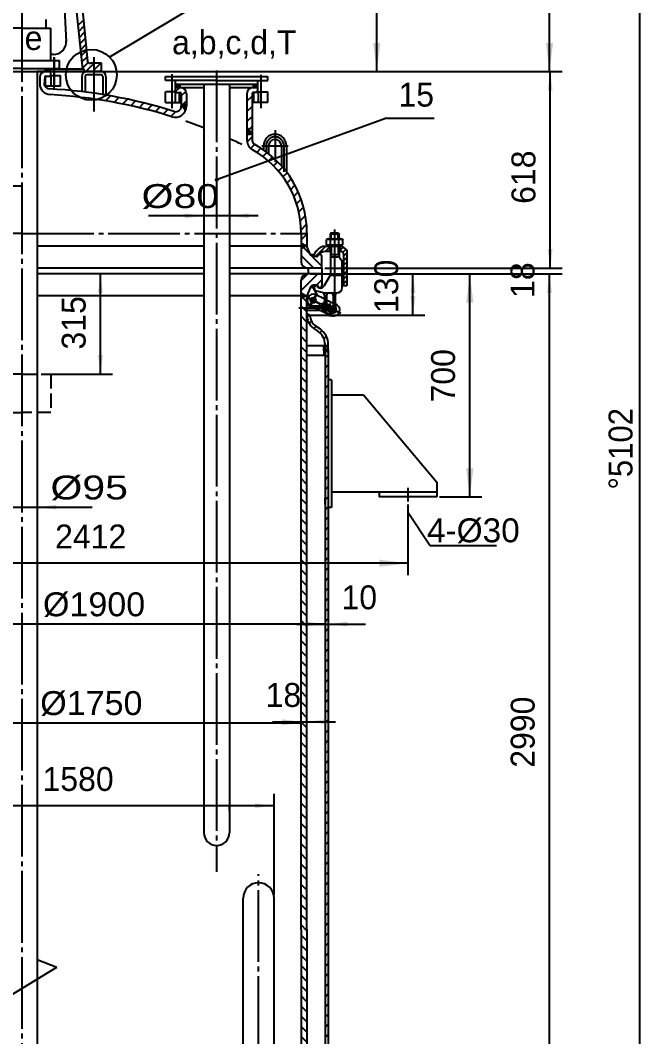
# Model space of a CAD drawing. Extents: x 281 to 6962, y -744 to 547.
# Drawn here: x 444.6 to 574.1, y 160.6 to 373.2 of the extents above; entities that cross this region are included whole.
import ezdxf

# ---------------------------------------------------------------- set-up
doc = ezdxf.new("R2010")
doc.units = 0
doc.linetypes.add('DASHDOT', pattern=[18, 15, -1, 1, -1])
doc.linetypes.add('DASHED', pattern=[4, 3, -1])
doc.layers.get('0').update_dxf_attribs({"linetype": 'CONTINUOUS'})
for name, color, linetype in [('1', 7, 'CONTINUOUS'), ('2', 94, 'DASHDOT'), ('3', 2, 'DASHED'), ('70', 8, 'CONTINUOUS'), ('85', 7, 'CONTINUOUS')]:
    doc.layers.add(name, color=color, linetype=linetype)
doc.styles.add('STYLE1', font='cadt_en.shx', dxfattribs={"width": 0.799282, "bigfont": 'cadt_hz.shx'})
doc.styles.add('STYLE13', font='cadt_en.shx', dxfattribs={"width": 1.065085, "bigfont": 'cadt_hz.shx'})
doc.styles.add('STYLE14', font='cadt_en.shx', dxfattribs={"width": 1.063919, "bigfont": 'cadt_hz.shx'})
doc.styles.add('STYLE15', font='cadt_en.shx', dxfattribs={"width": 1.281942, "bigfont": 'cadt_hz.shx'})
doc.styles.add('STYLE2', font='cadt_en.shx', dxfattribs={"width": 1.283849, "bigfont": 'cadt_hz.shx'})
doc.styles.add('STYLE3', font='cadt_en.shx', dxfattribs={"width": 0.9717, "bigfont": 'cadt_hz.shx'})
doc.styles.add('STYLE34', font='cadt_en.shx', dxfattribs={"width": 1.044319, "bigfont": 'cadt_hz.shx'})
doc.styles.add('STYLE35', font='cadt_en.shx', dxfattribs={"width": 0.971372, "bigfont": 'cadt_hz.shx'})

# ---------------------------------------------------------------- blocks, each defined once
blk = doc.blocks.new('*U1')
at = {"layer": '2'}
for p, q in [((449.86, 362.48), (450.5, 363.11)), ((449.86, 362.69), (450.28, 363.11)), ((449.86, 362.9), (450.07, 363.11)), ((449.86, 363.11), (449.86, 363.11)), ((449.86, 363.01), (450.43, 362.45)), ((449.86, 362.8), (450.21, 362.45)), ((449.86, 362.59), (450, 362.45, 1)), ((449.97, 363.11), (450.64, 362.45)), ((450.04, 362.45), (450.71, 363.11)), ((450.18, 363.11), (450.85, 362.45)), ((450.25, 362.45), (450.92, 363.11)), ((450.4, 363.11), (450.93, 362.58)), ((450.47, 362.45), (450.93, 362.91)), ((450.61, 363.11), (450.93, 362.8)), ((450.68, 362.45), (450.93, 362.69)), ((450.82, 363.11), (450.93, 363.01)), ((450.89, 362.45), (450.93, 362.48))]:
    blk.add_line(p, q, dxfattribs=at)
blk = doc.blocks.new('*U4')
blk.add_line((436.99, 165.84), (452.27, 175.17))
blk.add_solid([(436.99, 165.84), (440.14, 168.36), (440.66, 167.5)])
blk = doc.blocks.new('*D5')
for p, q in [((507.72, 320.15), (529.2, 320.15)), ((526.7, 311.48), (526.7, 320.15)), ((505.25, 311.48), (529.2, 311.48))]:
    blk.add_line(p, q)
for points in [[(526.7, 320.15), (527.2, 316.15), (526.2, 316.15)], [(526.7, 311.48), (526.2, 315.48), (527.2, 315.48)]]:
    blk.add_solid(points)
at = {"style": 'STYLE1'}
blk.add_text('130', height=5, rotation=90, dxfattribs=at).set_placement((523.61, 311.96))
blk = doc.blocks.new('*D8')
blk.add_line((494.33, 332.29), (471.38, 332.29))
for points in [[(482.99, 332.29), (478.99, 331.79), (478.99, 332.79)], [(488.33, 332.29), (492.33, 332.79), (492.33, 331.79)]]:
    blk.add_solid(points)
at = {"insert": (469.96, 333.72), "char_height": 5, "attachment_point": 7, "style": 'STYLE2'}
blk.add_mtext('%%c80', dxfattribs=at)
blk = doc.blocks.new('*U14')
at = {"layer": '70'}
for p, q in [((503.67, 315.16), (504.53, 314.3, 1)), ((503.33, 313.38), (504.53, 312.18)), ((504.53, 310.06), (503.33, 311.26)), ((503.33, 309.14), (504.53, 307.94)), ((504.53, 305.82), (503.33, 307.02)), ((503.33, 304.9), (504.53, 303.7)), ((504.53, 301.58), (503.33, 302.78)), ((503.33, 300.65), (504.53, 299.45)), ((503.33, 298.53), (504.53, 297.33)), ((504.53, 295.21), (503.33, 296.41)), ((503.33, 294.29), (504.53, 293.09)), ((504.53, 290.97), (503.33, 292.17)), ((503.33, 290.05), (504.53, 288.85)), ((504.53, 286.73), (503.33, 287.93)), ((503.33, 285.81), (504.53, 284.61)), ((503.33, 283.68), (504.53, 282.48)), ((504.53, 280.36), (503.33, 281.56)), ((503.33, 279.44), (504.53, 278.24)), ((504.53, 276.12), (503.33, 277.32)), ((503.33, 275.2), (504.53, 274)), ((504.53, 271.88), (503.33, 273.08)), ((503.33, 270.96), (504.53, 269.76)), ((503.33, 268.84), (504.53, 267.64)), ((504.53, 265.51), (503.33, 266.71)), ((503.33, 264.59), (504.53, 263.39)), ((504.53, 261.27), (503.33, 262.47)), ((503.33, 260.35), (504.53, 259.15)), ((504.53, 257.03), (503.33, 258.23)), ((503.33, 256.11), (504.53, 254.91)), ((503.33, 253.99), (504.53, 252.79)), ((504.53, 250.66), (503.33, 251.86)), ((503.33, 249.74), (504.53, 248.54)), ((504.53, 246.42), (503.33, 247.62)), ((503.33, 245.5), (504.53, 244.3)), ((504.53, 242.18), (503.33, 243.38)), ((504.53, 240.06), (503.33, 241.26)), ((503.33, 239.14), (504.53, 237.94)), ((504.53, 235.82), (503.33, 237.02)), ((503.33, 234.89), (504.53, 233.69)), ((504.53, 231.57), (503.33, 232.77)), ((503.33, 230.65), (504.53, 229.45)), ((504.53, 227.33), (503.33, 228.53)), ((504.53, 225.21), (503.33, 226.41)), ((503.33, 224.29), (504.53, 223.09)), ((504.53, 220.97), (503.33, 222.17)), ((503.33, 220.04), (504.53, 218.84)), ((504.53, 216.72), (503.33, 217.92)), ((503.33, 215.8), (504.53, 214.6)), ((504.53, 212.48), (503.33, 213.68)), ((504.53, 210.36), (503.33, 211.56)), ((503.33, 209.44), (504.53, 208.24)), ((504.53, 206.12), (503.33, 207.32)), ((503.33, 205.2), (504.53, 204)), ((504.53, 201.87), (503.33, 203.07)), ((503.33, 200.95), (504.53, 199.75)), ((504.53, 197.63), (503.33, 198.83)), ((504.53, 195.51), (503.33, 196.71)), ((503.33, 194.59), (504.53, 193.39)), ((504.53, 191.27), (503.33, 192.47)), ((503.33, 190.35), (504.53, 189.15)), ((504.53, 187.02), (503.33, 188.22)), ((503.33, 186.1), (504.53, 184.9)), ((504.53, 182.78), (503.33, 183.98)), ((504.53, 180.66), (503.33, 181.86)), ((503.33, 179.74), (504.53, 178.54)), ((504.53, 176.42), (503.33, 177.62)), ((503.33, 175.5), (504.53, 174.3)), ((504.53, 172.18), (503.33, 173.38)), ((503.33, 171.25), (504.53, 170.05)), ((504.53, 167.93), (503.33, 169.13)), ((504.53, 165.81), (503.33, 167.01)), ((503.33, 164.89), (504.53, 163.69)), ((504.53, 161.57), (503.33, 162.77)), ((503.33, 160.65), (504.53, 159.45)), ((504.53, 157.33), (503.33, 158.53)), ((503.33, 156.41), (504.53, 155.21)), ((503.33, 154.28), (504.53, 153.08))]:
    blk.add_line(p, q, dxfattribs=at)
blk = doc.blocks.new('*U15')
at = {"layer": '70'}
for p, q in [((503.33, 318.77), (504.7, 320.15, 1)), ((503.33, 316.65), (506.82, 320.15)), ((506.54, 317.75), (507.66, 318.86)), ((504.34, 315.55), (504.64, 315.84))]:
    blk.add_line(p, q, dxfattribs=at)
blk = doc.blocks.new('*U16')
at = {"layer": '70'}
for p, q in [((503.8, 325.64), (505.18, 324.26)), ((503.33, 323.99), (505.97, 321.35)), ((505.64, 323.8), (507.66, 321.78)), ((507.36, 324.2), (507.65, 323.91, 1))]:
    blk.add_line(p, q, dxfattribs=at)
blk = doc.blocks.new('*U17')
at = {"layer": '70'}
for p, q in [((497.57, 342.72), (498.42, 343.56, 1)), ((498.59, 341.61), (499.44, 342.46)), ((499.52, 340.42), (500.38, 341.28)), ((500.38, 339.15), (501.25, 340.03)), ((501.14, 337.8), (502.03, 338.69)), ((501.81, 336.35), (502.72, 337.26)), ((502.38, 334.8), (503.33, 335.74)), ((502.84, 333.13), (503.83, 334.12)), ((503.16, 331.33), (504.21, 332.38)), ((503.32, 329.37), (504.45, 330.5)), ((503.33, 327.26), (504.53, 328.46)), ((504.21, 326.02), (504.53, 326.33))]:
    blk.add_line(p, q, dxfattribs=at)
blk = doc.blocks.new('*U18')
at = {"layer": '70'}
for p, q in [((492.01, 347.76), (493.06, 348.81, 1)), ((492.74, 346.37), (493.58, 347.21)), ((494.04, 345.54), (494.91, 346.41)), ((495.3, 344.68), (496.16, 345.54)), ((496.48, 343.74), (497.33, 344.59))]:
    blk.add_line(p, q, dxfattribs=at)
blk = doc.blocks.new('*U19')
at = {"layer": '70'}
for p, q in [((491.99, 356.23), (493.06, 357.29)), ((492.28, 358.64), (492.5, 358.86, 1)), ((493.84, 358.08), (494.26, 358.5)), ((491.99, 354.11), (493.06, 355.17)), ((491.99, 351.99), (493.06, 353.05)), ((492.38, 350.26), (493.06, 350.93))]:
    blk.add_line(p, q, dxfattribs=at)
blk = doc.blocks.new('*U20')
at = {"layer": '70'}
for p, q in [((462.39, 356.33), (463.43, 357.37, 1)), ((464.2, 356.01), (465.22, 357.03)), ((465.97, 355.66), (466.99, 356.68)), ((467.72, 355.29), (468.72, 356.29)), ((469.44, 354.89), (470.44, 355.89)), ((471.14, 354.47), (472.13, 355.45)), ((472.82, 354.02), (473.79, 355)), ((478.26, 355.22), (478.42, 355.38)), ((474.47, 353.56), (475.44, 354.52)), ((476.1, 353.06), (477.09, 354.06))]:
    blk.add_line(p, q, dxfattribs=at)
blk = doc.blocks.new('*U21')
at = {"layer": '70'}
for p, q in [((477.06, 358.27), (477.94, 359.14, 1)), ((478.26, 357.34), (479.23, 358.31)), ((478.67, 355.64), (479.33, 356.29))]:
    blk.add_line(p, q, dxfattribs=at)
blk = doc.blocks.new('*U22')
at = {"layer": '70'}
for p, q in [((477.06, 359.75), (477.12, 359.81)), ((477.06, 359.54), (477.33, 359.81)), ((477.06, 359.33), (477.54, 359.81)), ((477.06, 359.8), (477.72, 359.14)), ((477.06, 359.59), (477.51, 359.14)), ((477.06, 359.38), (477.29, 359.14)), ((477.09, 359.14), (477.75, 359.81)), ((477.26, 359.81), (477.93, 359.14)), ((477.3, 359.14), (477.97, 359.81)), ((477.48, 359.81), (477.99, 359.29)), ((477.51, 359.14), (477.99, 359.62)), ((477.69, 359.81), (477.99, 359.5)), ((477.73, 359.14), (477.99, 359.41)), ((477.9, 359.81), (477.99, 359.72)), ((477.94, 359.14), (477.99, 359.2)), ((493.33, 359.68), (493.45, 359.81)), ((493.33, 359.47), (493.66, 359.81)), ((493.33, 359.26), (493.88, 359.81)), ((493.33, 359.66), (493.84, 359.14)), ((493.33, 359.45), (493.63, 359.14)), ((493.33, 359.23), (493.42, 359.14)), ((493.39, 359.81), (494.05, 359.14)), ((493.42, 359.14), (494.09, 359.81)), ((493.6, 359.81), (494.26, 359.15)), ((493.64, 359.14), (494.26, 359.77)), ((493.81, 359.81), (494.26, 359.36)), ((493.85, 359.14), (494.26, 359.56)), ((494.02, 359.81), (494.26, 359.57)), ((494.06, 359.14), (494.26, 359.34)), ((494.23, 359.81), (494.26, 359.78)), ((477.06, 359.16), (477.08, 359.14, 1))]:
    blk.add_line(p, q, dxfattribs=at)
blk = doc.blocks.new('*U23')
at = {"layer": '70'}
for p, q in [((478.3, 355.59), (479.25, 354.64)), ((478.32, 355.5), (478.43, 355.61)), ((478.42, 355.38), (478.67, 355.64)), ((478.49, 355.61), (479.29, 354.81)), ((478.51, 355.26), (478.92, 355.67)), ((478.6, 355.14), (479.16, 355.7)), ((478.68, 355.64), (479.32, 355)), ((478.69, 355.02), (479.33, 355.65)), ((478.78, 354.9), (479.33, 355.44)), ((478.87, 355.66), (479.33, 355.2)), ((478.87, 354.78), (479.33, 355.23)), ((478.96, 354.66), (479.32, 355.01)), ((479.05, 355.69), (479.33, 355.41)), ((479.24, 355.71), (479.33, 355.62)), ((478.78, 354.9), (479.2, 354.48, 1)), ((479.06, 354.53), (479.28, 354.76)), ((479.15, 354.41), (479.2, 354.46)), ((491.99, 350.71), (492.02, 350.74)), ((491.99, 350.5), (492.11, 350.62)), ((491.99, 350.6), (492.55, 350.04)), ((491.99, 350.29), (492.2, 350.5)), ((491.99, 350.38), (493.01, 349.36)), ((491.99, 350.08), (492.29, 350.38)), ((491.99, 349.86), (492.38, 350.26)), ((491.99, 350.17), (492.83, 349.34)), ((491.99, 349.65), (492.48, 350.14)), ((491.99, 349.44), (492.57, 350.01)), ((491.99, 349.96), (492.64, 349.31)), ((491.99, 349.75), (492.45, 349.29)), ((491.99, 349.54), (492.26, 349.27)), ((491.99, 349.32), (492.07, 349.24)), ((492, 349.23), (492.66, 349.89)), ((492.24, 349.26), (492.75, 349.77)), ((492.48, 349.3), (492.84, 349.65)), ((492.73, 349.33), (492.93, 349.53)), ((492.97, 349.36), (493.03, 349.41))]:
    blk.add_line(p, q, dxfattribs=at)
blk = doc.blocks.new('*U24')
at = {"layer": '70'}
for p, q in [((503.33, 326.41), (503.4, 326.48)), ((503.33, 326.2), (503.54, 326.41)), ((503.33, 325.98), (503.67, 326.33)), ((503.33, 326.32), (503.93, 325.71)), ((503.33, 325.77), (503.81, 326.25)), ((503.33, 325.56), (503.94, 326.17)), ((503.33, 326.11), (503.8, 325.64)), ((503.33, 325.9), (503.67, 325.56)), ((503.33, 325.69), (503.53, 325.48)), ((503.33, 325.47), (503.4, 325.4)), ((503.34, 326.52), (504.07, 325.79)), ((503.36, 325.39), (504.07, 326.1)), ((503.84, 326.23), (504.2, 325.87)), ((503.87, 325.68), (504.21, 326.02)), ((503.33, 316.01), (503.4, 316.09)), ((503.33, 315.8), (503.53, 316.01)), ((503.33, 315.93), (503.94, 315.32)), ((503.33, 315.59), (503.67, 315.93)), ((503.33, 315.38), (503.8, 315.85)), ((503.33, 315.16), (503.94, 315.78)), ((503.33, 315.72), (503.8, 315.24)), ((503.33, 315.5), (503.67, 315.16)), ((503.33, 315.29), (503.53, 315.08)), ((503.33, 315.08), (503.4, 315.01, 1)), ((503.35, 316.11), (504.07, 315.39)), ((503.35, 314.98), (504.07, 315.7)), ((503.85, 315.27), (504.21, 315.62)), ((503.86, 315.82), (504.21, 315.47))]:
    blk.add_line(p, q, dxfattribs=at)
blk = doc.blocks.new('*D39')
for p, q in [((456.95, 411.58), (521.63, 411.58)), ((519.13, 362.45), (519.13, 411.58)), ((451.62, 362.45), (521.63, 362.45))]:
    blk.add_line(p, q)
for points in [[(519.13, 411.58), (519.88, 405.58), (518.38, 405.58)], [(519.13, 362.45), (518.38, 368.45), (519.88, 368.45)]]:
    blk.add_solid(points)
at = {"style": 'STYLE1'}
blk.add_text('737', height=5, rotation=90, dxfattribs=at).set_placement((516.03, 380.37))
blk = doc.blocks.new('*D40')
for p, q in [((447.1, 455.25), (557.75, 455.25)), ((555.25, 362.45), (555.25, 455.25)), ((442.45, 362.45), (557.75, 362.45))]:
    blk.add_line(p, q)
for points in [[(555.25, 455.25), (556, 449.25), (554.5, 449.25)], [(555.25, 362.45), (554.5, 368.45), (556, 368.45)]]:
    blk.add_solid(points)
at = {"insert": (553.82, 402.62), "char_height": 5, "attachment_point": 7, "rotation": 90, "style": 'STYLE3'}
blk.add_mtext('%%d1392', dxfattribs=at)
blk = doc.blocks.new('*D41')
for p, q in [((462.22, 362.45), (557.89, 362.45)), ((555.39, 321.35), (555.39, 362.45)), ((508.28, 321.35), (557.89, 321.35))]:
    blk.add_line(p, q)
for points in [[(555.39, 362.45), (555.89, 358.45), (554.89, 358.45)], [(555.39, 321.35), (554.89, 325.35), (555.89, 325.35)]]:
    blk.add_solid(points)
at = {"style": 'STYLE1'}
blk.add_text('618', height=5, rotation=90, dxfattribs=at).set_placement((552.3, 334.78))
blk = doc.blocks.new('*D101')
for p, q in [((461.36, 299.15), (461.36, 320.15)), ((451.05, 299.15), (463.86, 299.15))]:
    blk.add_line(p, q)
for points in [[(461.36, 320.15), (461.86, 316.15), (460.86, 316.15)], [(461.36, 299.15), (460.86, 303.15), (461.86, 303.15)]]:
    blk.add_solid(points)
at = {"style": 'STYLE1'}
blk.add_text('315', height=5, rotation=90, dxfattribs=at).set_placement((458.26, 304.32))
blk = doc.blocks.new('*D102')
blk.add_line((386.66, 226.26), (503.33, 226.26))
for points in [[(386.66, 226.26), (390.66, 226.76), (390.66, 225.76)], [(503.33, 226.26), (499.33, 225.76), (499.33, 226.76)]]:
    blk.add_solid(points)
at = {"insert": (448.77, 227.69), "char_height": 5, "attachment_point": 7, "style": 'STYLE13'}
blk.add_mtext('%%c1750', dxfattribs=at)
blk = doc.blocks.new('*D103')
blk.add_line((497.33, 226.48), (510.53, 226.48))
for points in [[(503.33, 226.48), (499.33, 225.98), (499.33, 226.98)], [(504.53, 226.48), (508.53, 226.98), (508.53, 225.98)]]:
    blk.add_solid(points)
at = {"style": 'STYLE1'}
blk.add_text('18', height=5, dxfattribs=at).set_placement((495.9, 229.58))
blk = doc.blocks.new('*D104')
blk.add_line((381.66, 246.92), (508.33, 246.92))
for points in [[(381.66, 246.92), (385.66, 247.42), (385.66, 246.42)], [(508.33, 246.92), (504.33, 246.42), (504.33, 247.42)]]:
    blk.add_solid(points)
at = {"insert": (449.35, 248.35), "char_height": 5, "attachment_point": 7, "style": 'STYLE14'}
blk.add_mtext('%%c1900', dxfattribs=at)
blk = doc.blocks.new('*D105')
blk.add_line((502.33, 246.9), (516.79, 246.9))
for points in [[(508.33, 246.9), (504.33, 246.4), (504.33, 247.4)], [(508.99, 246.9), (512.99, 247.4), (512.99, 246.4)]]:
    blk.add_solid(points)
at = {"style": 'STYLE1'}
blk.add_text('10', height=5, dxfattribs=at).set_placement((511.76, 250))
blk = doc.blocks.new('*D106')
blk.add_line((435.83, 271.35), (459.62, 271.35))
for points in [[(441.83, 271.35), (437.83, 270.85), (437.83, 271.85)], [(448.16, 271.35), (452.16, 271.85), (452.16, 270.85)]]:
    blk.add_solid(points)
at = {"insert": (450.91, 272.78), "char_height": 5, "attachment_point": 7, "style": 'STYLE15'}
blk.add_mtext('%%c95', dxfattribs=at)
blk = doc.blocks.new('*D116')
for p, q in [((392.33, 190.2), (392.33, 211.42)), ((497.66, 190.2), (497.66, 211.42)), ((497.66, 208.92), (392.33, 208.92))]:
    blk.add_line(p, q)
for points in [[(392.33, 208.92), (396.33, 209.42), (396.33, 208.42)], [(497.66, 208.92), (493.66, 208.42), (493.66, 209.42)]]:
    blk.add_solid(points)
at = {"style": 'STYLE1'}
blk.add_text('1580', height=5, dxfattribs=at).set_placement((449.25, 212.01))
blk = doc.blocks.new('*U128')
for p, q in [((508.33, 302.56), (508.99, 303.22, 1)), ((508.33, 300.44), (508.99, 301.1)), ((508.33, 298.31), (508.99, 298.98)), ((508.33, 296.19), (508.99, 296.86)), ((508.33, 294.07), (508.99, 294.74)), ((508.33, 291.95), (508.99, 292.62)), ((508.33, 289.83), (508.99, 290.5)), ((508.33, 287.71), (508.99, 288.37)), ((508.33, 285.59), (508.99, 286.25)), ((508.33, 283.47), (508.99, 284.13)), ((508.33, 281.34), (508.99, 282.01)), ((508.33, 279.22), (508.99, 279.89)), ((508.33, 277.1), (508.99, 277.77)), ((508.33, 274.98), (508.99, 275.65)), ((508.33, 272.86), (508.99, 273.53)), ((508.33, 270.74), (508.99, 271.4)), ((508.33, 268.62), (508.99, 269.28)), ((508.33, 266.49), (508.99, 267.16)), ((508.33, 264.37), (508.99, 265.04)), ((508.33, 262.25), (508.99, 262.92)), ((508.33, 260.13), (508.99, 260.8)), ((508.33, 258.01), (508.99, 258.68)), ((508.33, 255.89), (508.99, 256.55)), ((508.33, 253.77), (508.99, 254.43)), ((508.33, 251.65), (508.99, 252.31)), ((508.33, 249.52), (508.99, 250.19)), ((508.33, 247.4), (508.99, 248.07)), ((508.33, 245.28), (508.99, 245.95)), ((508.33, 243.16), (508.99, 243.83)), ((508.33, 241.04), (508.99, 241.71)), ((508.33, 238.92), (508.99, 239.58)), ((508.33, 236.8), (508.99, 237.46)), ((508.33, 234.68), (508.99, 235.34)), ((508.33, 232.55), (508.99, 233.22)), ((508.33, 230.43), (508.99, 231.1)), ((508.33, 228.31), (508.99, 228.98)), ((508.33, 226.19), (508.99, 226.86)), ((508.33, 224.07), (508.99, 224.74)), ((508.33, 221.95), (508.99, 222.61)), ((508.33, 219.83), (508.99, 220.49)), ((508.33, 217.7), (508.99, 218.37)), ((508.33, 215.58), (508.99, 216.25)), ((508.33, 213.46), (508.99, 214.13)), ((508.33, 211.34), (508.99, 212.01)), ((508.33, 209.22), (508.99, 209.89)), ((508.33, 207.1), (508.99, 207.76)), ((508.33, 204.98), (508.99, 205.64)), ((508.33, 202.86), (508.99, 203.52)), ((508.33, 200.73), (508.99, 201.4)), ((508.33, 198.61), (508.99, 199.28)), ((508.33, 196.49), (508.99, 197.16)), ((508.33, 194.37), (508.99, 195.04)), ((508.33, 192.25), (508.99, 192.92)), ((508.33, 190.13), (508.99, 190.79)), ((508.33, 188.01), (508.99, 188.67)), ((508.33, 185.88), (508.99, 186.55)), ((508.33, 183.76), (508.99, 184.43)), ((508.33, 181.64), (508.99, 182.31)), ((508.33, 179.52), (508.99, 180.19)), ((508.33, 177.4), (508.99, 178.07)), ((508.33, 175.28), (508.99, 175.94)), ((508.33, 173.16), (508.99, 173.82)), ((508.33, 171.04), (508.99, 171.7)), ((508.33, 168.91), (508.99, 169.58)), ((508.33, 166.79), (508.99, 167.46)), ((508.33, 164.67), (508.99, 165.34)), ((508.33, 162.55), (508.99, 163.22)), ((508.33, 160.43), (508.99, 161.1)), ((508.33, 158.31), (508.99, 158.97)), ((508.33, 156.19), (508.99, 156.85)), ((508.33, 154.06), (508.99, 154.73)), ((508.33, 151.94), (508.99, 152.61)), ((508.74, 150.24), (508.99, 150.49))]:
    blk.add_line(p, q)
blk = doc.blocks.new('*U129')
for p, q in [((504.97, 309.81), (505.47, 310.3, 1)), ((506, 308.71), (506.48, 309.19)), ((507.23, 307.82), (507.7, 308.29)), ((508.09, 306.57), (508.6, 307.07)), ((508.33, 304.68), (508.99, 305.35))]:
    blk.add_line(p, q)
blk = doc.blocks.new('*U130')
for p, q in [((508.42, 304.14), (508.46, 304.18)), ((508.49, 304.19), (508.71, 303.97, 1)), ((508.55, 304.06), (508.96, 304.47)), ((508.62, 304.27), (508.99, 303.9)), ((508.69, 303.98), (508.99, 304.28)), ((508.75, 304.35), (508.99, 304.11)), ((508.82, 303.9), (508.99, 304.07)), ((508.89, 304.43), (508.99, 304.32)), ((508.96, 303.83), (508.99, 303.86))]:
    blk.add_line(p, q)
blk = doc.blocks.new('*U131')
blk.add_line((508.06, 304.41), (508.33, 304.14, 1))
blk = doc.blocks.new('*U152')
for p, q in [((509.6, 327.43), (509.6, 328.71)), ((511.07, 327.43), (511.07, 328.71)), ((508.41, 325.85), (506.31, 323.75, 6.28)), ((508.34, 324.82), (509.23, 325.71)), ((509.6, 325.85), (509.6, 324.13)), ((511.07, 325.85), (511.07, 324.13)), ((511.44, 325.03), (512.11, 325.7, 6.28)), ((512.04, 324.66), (512.65, 325.27, 1)), ((512.2, 323.86), (512.88, 324.54)), ((512.2, 322.9), (512.88, 323.58)), ((512.2, 321.94), (512.88, 322.62)), ((512.2, 320.97), (512.88, 321.65)), ((512.2, 320.01), (512.88, 320.69)), ((512.2, 319.05), (512.88, 319.73)), ((512.2, 318.08), (512.88, 318.76)), ((512.75, 317.67), (512.88, 317.8)), ((505.38, 314.63), (505.52, 314.77, 6.28)), ((505.52, 314.77), (505.54, 314.79)), ((505.52, 314.29), (505.81, 314.58)), ((505.54, 314.79), (505.82, 315.07)), ((505.82, 314.59), (505.84, 314.61)), ((505.84, 314.61), (506.16, 314.93)), ((505.84, 314.61), (505.84, 314.61)), ((506.17, 314.46), (506.28, 314.57)), ((505.88, 314.17), (506.15, 314.44)), ((506.15, 314.44), (506.17, 314.46)), ((508.88, 312.83), (509.02, 312.97)), ((509.02, 312.97), (509.11, 313.07)), ((509.1, 312.57), (509.31, 312.79)), ((509.11, 313.07), (509.31, 313.27)), ((509.31, 313.27), (509.45, 313.41)), ((509.31, 312.79), (509.44, 312.91)), ((509.44, 312.91), (509.5, 312.97)), ((509.5, 312.97), (509.71, 313.19))]:
    blk.add_line(p, q)
at = {"layer": '2'}
for p, q in [((510.34, 315.13), (510.34, 329.42)), ((506.31, 324.71), (507.1, 325.5)), ((503.27, 316.12), (507.28, 313.77)), ((504.35, 315.32), (511.6, 311.89)), ((506.67, 316.06), (505.05, 313.29)), ((506.53, 316.1), (505.14, 313.16)), ((508.77, 314.79), (507.56, 312.23)), ((510.8, 312.97), (502.82, 312.97)), ((509.31, 313.91), (509.31, 311.22)), ((509.48, 311.23), (510.75, 313.91))]:
    blk.add_line(p, q, dxfattribs=at)
at = {"layer": '3'}
for p, q in [((508.18, 314.89), (508.18, 314.08, 6.28)), ((508.63, 314.68), (508.63, 313.92)), ((505.45, 313.43), (507.61, 313.43)), ((507.36, 312.52), (508.95, 312.52)), ((508.63, 313.43), (508.18, 313.43)), ((509.99, 314.03), (509.99, 313.28)), ((510.45, 313.82), (510.45, 313.06))]:
    blk.add_line(p, q, dxfattribs=at)
for radius, start, end in [(1.14, 184.6006, 305.2449), (0.681, 210.8689, 278.5498)]:
    blk.add_arc((509.31, 312.97), radius, start, end, dxfattribs=at)
at = {"layer": '85'}
for p, q in [((508.68, 327.43), (508.6, 327.26, 6.28)), ((508.68, 327.43), (511.99, 327.43)), ((509.6, 328.71), (509.43, 328.54)), ((509.43, 327.43), (509.43, 328.54)), ((509.43, 328.54), (511.24, 328.54)), ((509.6, 328.71), (511.07, 328.71, 6.28)), ((511.07, 328.71), (511.24, 328.54)), ((511.24, 327.43), (511.24, 328.54)), ((511.99, 327.43), (512.07, 327.26)), ((511.92, 325.85), (507.74, 325.85, 6.28)), ((508.6, 326.22), (508.6, 327.26)), ((508.6, 326.22), (512.07, 326.22)), ((508.77, 326.22), (508.77, 325.85)), ((509.23, 325.85), (509.23, 324.83)), ((509.43, 325.85), (509.43, 319.91)), ((509.47, 326.22), (509.47, 327.2)), ((511.2, 326.22), (511.2, 327.2)), ((511.24, 325.85), (511.24, 323.76, 6.28)), ((511.44, 325.85), (511.44, 324.83)), ((511.9, 325.85), (511.9, 326.22)), ((511.92, 325.85), (512.88, 325.08)), ((512.07, 326.22), (512.07, 327.26)), ((506.06, 323.94), (506.06, 324.23, 6.28)), ((509.43, 324.83), (508.44, 324.83)), ((511.24, 324.13), (509.43, 324.13)), ((511.08, 323.61), (509.67, 323.61)), ((511.63, 324.83), (511.24, 324.83)), ((511.91, 322.72), (511.33, 323.49)), ((512.2, 324.26), (512.2, 317.67)), ((512.88, 325.08), (512.88, 317.67)), ((511.91, 317.29), (511.91, 322.72)), ((509.43, 319.91), (508.07, 317.56)), ((509.55, 319.9), (511.59, 319.9)), ((505.54, 317.65), (506.72, 315.58)), ((506.07, 317.42), (506.07, 317.18)), ((506.29, 317.65), (506.36, 317.65)), ((508.07, 317.57), (508.07, 317.56)), ((512.88, 317.67), (511.91, 317.67, 6.28)), ((508.11, 314.92), (506.37, 315.75)), ((507.73, 316.26), (506.6, 316.51, 6.28)), ((507.97, 316.15), (510.77, 316.15)), ((508.11, 314.92), (510.66, 313.72, 6.28)), ((508.18, 315.71), (508.18, 314.89, 6.28)), ((508.63, 315.7), (508.63, 314.68)), ((509.99, 315.7), (509.99, 314.03)), ((510.45, 315.7), (510.45, 313.82)), ((504.53, 313.94), (505.2, 313.54)), ((505.45, 313.43), (504.53, 313.43)), ((504.53, 312.52), (507.36, 312.52)), ((505.3, 313.49), (509.59, 311.46, 6.28)), ((507.61, 313.43), (508.18, 313.43)), ((509.88, 312.08), (507.92, 313, 6.28)), ((508.18, 312.97), (508.18, 314.08, 6.28)), ((508.41, 314.03), (510.37, 313.1)), ((508.63, 312.97), (508.63, 313.92)), ((509.31, 313.43), (508.63, 313.43)), ((509.31, 312.52), (508.95, 312.52)), ((509.99, 312.97), (509.99, 313.26, 6.28)), ((510.45, 312.97), (510.45, 313.06))]:
    blk.add_line(p, q, dxfattribs=at)
for centre, radius in [((505.83, 314.62), 0.568), ((505.83, 314.62), 0.568), ((505.83, 314.62), 0.454), ((509.31, 312.97), 0.454)]:
    blk.add_circle(centre, radius, dxfattribs=at)
for centre, radius, start, end in [((509.04, 326.91), 0.526, 34.6147, 145.3853), ((510.34, 325.67), 1.76, 60.5915, 119.4085), ((511.63, 326.91), 0.526, 34.6147, 145.3853), ((508.94, 322.87), 3.21, 111.8472, 152.5271), ((506.28, 324.23), 0.227, 149.0834, 182.4091), ((506.28, 323.94), 0.227, 180, 240.6696), ((506.49, 323.94), 0.227, 303.0952, 323.6888), ((508.71, 322.31), 2.54, 96.1907, 143.6292), ((511.7, 323.76), 0.454, 180, 216.7373), ((511.63, 324.26), 0.568, 0, 90), ((506.29, 317.42), 0.227, 90, 180), ((506.75, 317.18), 0.681, 180, 257.5323), ((506.36, 317.3), 0.341, 39.2375, 90), ((507.33, 318.09), 0.908, 219.3396, 324.3715), ((510.77, 317.29), 1.14, 270, 360), ((505.83, 314.62), 1.25, 64.7094, 244.7094), ((507.61, 315.71), 0.568, 0, 77.5323), ((509.09, 315.7), 0.454, 90, 180), ((509.54, 315.7), 0.454, 0, 90), ((510.9, 315.7), 0.454, 90, 180), ((508.17, 313.52), 0.568, 64.7094, 244.7094), ((509.31, 312.97), 1.14, 180, 184.6006), ((509.31, 312.97), 0.681, 180, 210.8689), ((509.31, 312.97), 0.681, 278.5498, 360), ((510.13, 312.59), 1.25, 244.7094, 424.7094), ((510.13, 312.59), 0.568, 244.7094, 424.7094), ((509.31, 312.97), 1.14, 305.2449, 360)]:
    blk.add_arc(centre, radius, start, end, dxfattribs=at)
blk = doc.blocks.new('*D158')
for p, q in [((404.33, 344.38), (404.33, 336.03)), ((404.33, 338.53), (444.99, 338.53))]:
    blk.add_line(p, q)
for points in [[(404.33, 338.53), (408.33, 339.03), (408.33, 338.03)], [(444.99, 338.53), (440.99, 338.03), (440.99, 339.03)]]:
    blk.add_solid(points)
at = {"style": 'STYLE1'}
blk.add_text('610', height=5, dxfattribs=at).set_placement((419.02, 341.63))
blk = doc.blocks.new('*U159')
for q in [(525.58, 270.37), (544.17, 263.36)]:
    blk.add_line((530.2, 263.36), q)
at = {"layer": '2'}
blk.add_line((525.66, 275.4), (525.66, 272.53), dxfattribs=at)
at = {"layer": '70'}
for p, q in [((509.66, 297.95), (508.99, 297.95)), ((509.66, 297.95), (509.66, 271.29)), ((509.66, 294.81), (516.33, 294.81)), ((516.33, 294.81), (531.66, 276.55)), ((531.66, 276.55), (531.66, 273.48)), ((509.66, 274.55), (531.66, 274.55, 1)), ((519.66, 274.55), (519.66, 273.48)), ((531.66, 273.48), (519.66, 273.48)), ((509.66, 271.29), (508.99, 271.29))]:
    blk.add_line(p, q, dxfattribs=at)
at = {"insert": (529.62, 263.82), "char_height": 5, "attachment_point": 7, "style": 'STYLE34'}
blk.add_mtext('4-%%c30', dxfattribs=at)
blk = doc.blocks.new('*D160')
for p, q in [((525.66, 271.91), (525.66, 257.12)), ((525.66, 259.62), (431.98, 259.62, 1))]:
    blk.add_line(p, q)
blk.add_solid([(525.66, 259.62), (519.66, 258.87), (519.66, 260.37)])
at = {"style": 'STYLE1'}
blk.add_text('2412', height=5, dxfattribs=at).set_placement((451.88, 262.72))
blk = doc.blocks.new('*D161')
for p, q in [((505.28, 320.15), (557.87, 320.15, 1)), ((555.23, 120.81), (555.23, 320.15)), ((445.62, 120.81), (557.73, 120.81))]:
    blk.add_line(p, q)
for points in [[(555.23, 320.15), (555.73, 316.15), (554.73, 316.15)], [(555.23, 120.81), (554.73, 124.81), (555.73, 124.81)]]:
    blk.add_solid(points)
at = {"style": 'STYLE1'}
blk.add_text('2990', height=5, rotation=90, dxfattribs=at).set_placement((552.14, 216.86))
blk = doc.blocks.new('*D162')
for p, q in [((508.28, 320.15), (541.09, 320.15)), ((538.59, 273.48), (538.59, 320.15)), ((532.28, 273.48), (541.09, 273.48))]:
    blk.add_line(p, q)
for points in [[(538.59, 320.15), (539.34, 314.15), (537.84, 314.15)], [(538.59, 273.48), (537.84, 279.48), (539.34, 279.48)]]:
    blk.add_solid(points)
at = {"style": 'STYLE1'}
blk.add_text('700', height=5, rotation=90, dxfattribs=at).set_placement((535.49, 293.25))
blk = doc.blocks.new('*D163')
blk.add_line((574.1, 115.15), (574.1, 455.25))
at = {"insert": (572.67, 275.04), "char_height": 5, "attachment_point": 7, "rotation": 90, "style": 'STYLE35'}
blk.add_mtext('%%d5102', dxfattribs=at)

msp = doc.modelspace()

# ---------------------------------------------------------------- linework, layer by layer
for p, q in [((488.05212, 380.33667), (463.25216, 365.4749)), ((456.626, 372.06631), (457.71857, 373.15888)), ((456.75955, 370.78564), (457.85212, 371.87821)), ((456.8931, 369.50498), (457.98567, 370.59755)), ((457.02665, 368.22432), (458.11922, 369.31689)), ((457.1602, 366.94365), (458.25277, 368.03622)), ((457.29375, 365.66299), (458.38632, 366.75556)), ((457.4273, 364.38233), (458.51987, 365.4749)), ((457.56085, 363.10166), (458.80966, 364.35047)), ((458.31931, 362.44591), (460.05264, 364.17924)), ((459.73352, 362.44591), (461.46686, 364.17924)), ((461.14774, 362.44591), (461.5921, 362.89027)), ((521.15157, 352.67426), (485.65877, 339.82118)), ((448.15877, 176.77461), (452.26899, 175.17417))]:
    msp.add_line(p, q)
for centre, radius in [((459.43935, 361.76844), 5.31745), ((485.65877, 339.82118), 0.2)]:
    msp.add_circle(centre, radius)
at = {"layer": '1'}
for p, q in [((435.58386, 362.44591), (450.9921, 362.44591)), ((435.58386, 362.44591), (450.9921, 362.44591)), ((448.15877, 362.44591), (448.15877, 238.14591)), ((448.15877, 362.44591), (448.15877, 238.14591)), ((449.8581, 359.38024), (449.8581, 361.47709)), ((449.99141, 361.51291), (450.9921, 361.51291, 6.28319)), ((450.9251, 362.44591), (450.9251, 361.51291, 6.28319)), ((450.9251, 361.64624), (452.9921, 361.64624)), ((450.9921, 361.64624), (450.9921, 359.38024)), ((452.9921, 359.38024), (452.9921, 361.64624)), ((474.99377, 361.40939), (496.32577, 361.40939)), ((474.99377, 360.60939), (474.99377, 361.40939)), ((496.32577, 360.60939), (496.32577, 361.40939)), ((448.6581, 361.24591), (448.6581, 359.94478)), ((449.72613, 361.26644), (449.61369, 359.73918, 6.28319)), ((452.9921, 359.38024), (449.75122, 359.38024)), ((485.65977, 360.60939), (474.99377, 360.60939)), ((477.05977, 358.07673), (477.05977, 360.60939)), ((477.05977, 359.80939), (494.25977, 359.80939)), ((477.99377, 359.14339), (477.99377, 359.80939, 6.28319)), ((482.9921, 359.80939), (482.9921, 203.27606, 6.28319)), ((485.65977, 360.60939), (496.32577, 360.60939, 6.28319)), ((488.32544, 359.80939), (488.32544, 203.27606)), ((493.32577, 359.14339), (493.32577, 359.80939, 1)), ((494.25977, 359.14339), (494.25977, 360.60939)), ((458.15877, 357.12828), (458.15877, 357.12655)), ((477.05977, 358.21006), (474.99377, 358.21006, 6.28319)), ((474.99377, 355.94346), (474.99377, 358.21006)), ((476.99377, 358.21006), (476.99377, 355.94346)), ((476.99377, 358.07673), (477.9921, 358.07673)), ((477.05977, 359.14339), (482.9921, 359.14339)), ((477.89377, 355.94346), (477.89377, 358.07673)), ((478.25877, 357.81006), (478.25877, 355.18966, 6.28319)), ((479.32677, 357.81039), (479.32677, 355.23098)), ((488.32544, 359.14339), (494.25977, 359.14339)), ((491.99277, 357.81039), (491.99277, 349.81034)), ((493.05877, 357.81006), (493.05877, 349.33213)), ((494.32377, 358.07673), (493.32544, 358.07673, 6.28319)), ((493.42377, 355.94346), (493.42377, 358.07673)), ((494.25777, 358.21006), (496.32377, 358.21006)), ((494.25977, 358.07673), (494.25977, 359.14339)), ((494.32377, 358.21006), (494.32377, 355.94346)), ((496.32377, 355.94346), (496.32377, 358.21006)), ((474.99377, 355.94346), (478.25877, 355.94346)), ((478.25877, 355.58538), (479.32677, 355.72055)), ((478.25877, 355.58538), (479.1688, 354.38704)), ((478.25877, 355.58538), (479.3249, 355.13751)), ((478.25877, 355.58538), (478.25877, 355.18966)), ((496.32377, 355.94346), (493.05877, 355.94346, 6.28319)), ((493.05877, 349.36807), (491.99277, 350.7718)), ((521.15157, 352.67426), (531.15157, 352.67426)), ((491.9921, 349.81617), (493.05877, 349.36807)), ((491.9921, 349.81617), (491.9921, 348.08615)), ((493.05877, 349.36807), (491.9921, 349.23307, 6.28319)), ((493.05877, 349.36807), (493.05877, 348.16024)), ((495.45877, 346.91434), (495.45877, 346.04447, 6.28319)), ((496.52544, 346.91434), (496.52544, 345.25565)), ((499.1921, 346.91434), (499.1921, 342.7439)), ((500.25565, 346.89937), (500.25565, 341.45079)), ((503.32544, 328.74707), (503.32544, 325.94591)), ((504.52544, 328.74707), (504.52544, 325.94591, 6.28319)), ((482.9921, 325.94591), (448.15877, 325.94591)), ((504.52544, 325.94591), (488.32544, 325.94591)), ((504.33495, 325.94591), (503.32544, 326.52875)), ((503.32544, 325.94591), (503.32544, 322.67924, 6.28319)), ((504.33495, 325.94591), (503.32544, 325.36307, 6.28319)), ((505.17942, 324.25703), (504.52544, 325.94591)), ((505.19819, 324.21257), (506.05631, 324.21257)), ((506.53152, 323.74591), (505.92544, 323.74591, 6.28319)), ((507.25877, 324.21257), (507.03815, 324.21257)), ((507.65877, 321.34591), (507.65877, 323.81257, 6.28319)), ((482.9921, 321.34591), (448.15877, 321.34591)), ((507.65877, 321.34591), (488.32544, 321.34591, 1)), ((504.7941, 321.34591), (504.7941, 320.14591)), ((507.65877, 321.34591), (507.65877, 320.14591)), ((482.9921, 320.14591), (448.15877, 320.14591)), ((482.9921, 320.14591), (448.15877, 320.14591)), ((507.65877, 320.14591), (488.32544, 320.14591)), ((503.32544, 315.54591), (503.32544, 318.81257, 6.28319)), ((507.65877, 320.14591), (507.65877, 317.67924, 6.28319)), ((505.17942, 317.23479), (504.52544, 315.54591, 6.28319)), ((505.75424, 317.27924), (505.19819, 317.27924)), ((506.53152, 317.74591), (505.92544, 317.74591)), ((482.9921, 315.54591), (448.15877, 315.54591)), ((504.52544, 315.54591), (488.32544, 315.54591)), ((504.33495, 315.54591), (503.32544, 316.12875)), ((503.32544, 183.06724), (503.32544, 315.5802)), ((503.32544, 183.06724), (503.32544, 315.5802)), ((503.32544, 183.06724), (503.32544, 315.5802)), ((504.33495, 315.54591), (503.32544, 314.96307)), ((504.52544, 183.06724), (504.52544, 315.54591)), ((504.52544, 183.06724), (504.52544, 315.54591)), ((505.07875, 311.47924), (504.52544, 311.7987)), ((505.07875, 311.47924), (504.52544, 311.15979)), ((505.07875, 311.47924), (505.1921, 311.47924, 6.28319)), ((505.07875, 311.47924), (505.1921, 311.47924, 1)), ((505.94685, 308.74873), (506.90403, 308.07851)), ((505.94685, 308.74873), (506.90403, 308.07851)), ((506.32923, 309.29484), (507.28641, 308.62461)), ((504.52544, 305.14591), (508.32544, 305.14591)), ((508.05877, 304.14591), (508.05877, 305.14591)), ((508.05877, 304.14591), (508.05877, 303.14591, 6.28319)), ((508.32544, 305.34801), (508.32544, 183.06724)), ((508.32544, 305.34801), (508.32544, 183.06724)), ((508.32544, 305.34801), (508.32544, 183.06724, 1)), ((508.9921, 304.14591), (508.32544, 304.14591)), ((508.40415, 304.14591), (508.9921, 304.48536, 6.28319)), ((508.40415, 304.14591), (508.9921, 303.80645)), ((508.9921, 304.14591), (508.9921, 305.34801)), ((508.9921, 304.14591), (508.9921, 183.06724)), ((508.9921, 304.14591), (508.9921, 183.06724)), ((504.52544, 303.14591), (508.32544, 303.14591)), ((508.32544, 272.01257), (508.32544, 273.21467)), ((448.15877, 239.00901), (448.15877, 203.84311, 1)), ((488.32544, 207.94273), (488.32544, 209.07474)), ((448.15877, 204.01676), (448.15877, 138.16638, 6.28319)), ((491.1921, 158.26723), (491.1921, 189.57924)), ((497.65877, 158.26723), (497.65877, 189.57924)), ((497.65877, 158.26723), (497.65877, 189.57924)), ((503.32544, 183.06724), (503.32544, 149.97924)), ((504.52544, 183.06724), (504.52544, 149.97924)), ((508.32544, 183.06724), (508.32544, 147.33322)), ((508.9921, 183.06724), (508.9921, 147.33322))]:
    msp.add_line(p, q, dxfattribs=at)
for centre, radius, start, end in [((449.8581, 361.24591), 1.2, 90, 180), ((449.99141, 361.24691), 0.266, 90, 180), ((450.99144, 359.94478), 2.33333, 180, 266.7958163), ((450.72544, 359.95934), 1.13333, 191.2014743, 266.9380228), ((444.9921, 252.77924), 106.2, 72.5796988, 86.9380228), ((444.9921, 252.77924), 105, 72.6535343, 86.7958163), ((477.9921, 357.81006), 0.26667, 0, 90), ((477.99377, 357.81039), 1.333, 0, 90), ((493.32577, 357.81039), 1.333, 90, 180), ((493.32544, 357.81006), 0.26667, 90, 180), ((476.99344, 355.23098), 2.33333, 252.6535343, 360), ((477.12544, 355.18966), 1.13333, 252.5796988, 360), ((444.9921, 252.77924), 105, 68.7827799, 70.9717628), ((497.85877, 346.91434), 2.4, 0, 180), ((444.9921, 252.77924), 105, 64.0481187, 65.625542), ((494.32544, 348.08615), 2.33333, 180, 240.7433959), ((494.1921, 348.16024), 1.13333, 180, 241.137665), ((483.4921, 328.74707), 21.03333, 0, 61.137665), ((497.85877, 346.91434), 1.33333, 0, 180), ((483.4921, 328.74707), 19.83333, 0, 60.7433959), ((505.92544, 324.54591), 0.8, 201.1677009, 270), ((506.53152, 324.14591), 0.4, 270, 335.3756816), ((507.25877, 323.81257), 0.4, 0, 155.3756816), ((504.65877, 322.67924), 1.33333, 180, 270), ((504.65877, 318.81257), 1.33333, 90, 180), ((505.92544, 316.94591), 0.8, 90, 158.8322991), ((506.53152, 317.34591), 0.4, 24.6243184, 90), ((507.25877, 317.67924), 0.4, 204.6243184, 360), ((507.85877, 311.47924), 3.33333, 185.3544717, 235), ((507.85877, 311.47924), 2.66667, 180, 235), ((504.9921, 305.34801), 4, 0, 55), ((504.9921, 305.34801), 3.33333, 0, 55), ((485.65877, 203.27606), 2.66667, 180, 270), ((485.65877, 203.27606), 2.66667, 270, 360), ((494.42544, 189.57924), 3.23333, 90, 180), ((494.42544, 189.57924), 3.23333, 0, 90)]:
    msp.add_arc(centre, radius, start, end, dxfattribs=at)
at = {"layer": '2'}
for p, q in [((444.9921, 144.26743), (444.9921, 457.67361)), ((444.9921, 144.26743), (444.9921, 457.67361)), ((451.65877, 358.95033), (451.65877, 365.45647)), ((451.65877, 365.41137), (451.65877, 359.23926)), ((459.9921, 365.43854), (459.9921, 354.06164)), ((476.32677, 354.76035), (476.32677, 361.90266)), ((485.65877, 362.65819), (485.65877, 195.08473, 6.28319)), ((494.99077, 354.76035), (494.99077, 361.79473)), ((497.85877, 350.20342), (497.85877, 343.47157)), ((495.12544, 346.91434), (500.5921, 346.91434)), ((495.9921, 346.91434), (495.9921, 345.24767)), ((499.72544, 346.91434), (499.72544, 341.46082, 6.28319)), ((444.9921, 328.61257), (385.45877, 328.61257)), ((444.9921, 328.61257), (504.52544, 328.61257)), ((494.42544, 158.26723), (494.42544, 194.59126))]:
    msp.add_line(p, q, dxfattribs=at)
msp.add_arc((497.85877, 346.91434), 1.86667, 0, 180, dxfattribs=at)
at = {"layer": '3'}
for p, q in [((444.9921, 299.14591), (438.9921, 299.14591)), ((444.9921, 299.14591), (450.9921, 299.14591)), ((444.9921, 299.14591), (450.9921, 299.14591, 1)), ((450.9921, 299.14591), (450.9921, 291.14591)), ((438.9921, 291.14591), (444.9921, 291.14591)), ((450.9921, 291.14591), (444.9921, 291.14591))]:
    msp.add_line(p, q, dxfattribs=at)
at = {"layer": '70'}
for p, q in [((454.33285, 409.42585), (458.64749, 364.57303)), ((452.23666, 405.8885), (454.19032, 368.64717)), ((455.28006, 384.9731), (457.58057, 362.91257)), ((449.95185, 373.31257), (449.95185, 371.53846)), ((444.9921, 371.53846), (439.05932, 371.53846)), ((444.9921, 371.53846), (450.92488, 371.53846)), ((450.92488, 371.53846), (450.92488, 364.77924)), ((451.52103, 366.02938), (450.92488, 366.03006, 6.28319)), ((437.15877, 364.77924), (452.82544, 364.77924)), ((452.82544, 363.11257), (452.82544, 364.77924)), ((461.5921, 364.17924), (459.25575, 364.17924)), ((461.5921, 362.44591), (461.5921, 364.17924, 6.28319)), ((444.9921, 363.11257), (437.15877, 363.11257)), ((444.9921, 363.11257), (452.82544, 363.11257)), ((461.5921, 362.44591), (448.15877, 362.44591)), ((448.15877, 362.44591), (449.10898, 362.44591)), ((461.5921, 362.44591), (448.15877, 362.44591)), ((461.5921, 362.44591), (448.15877, 362.44591)), ((449.85877, 362.44591), (449.85877, 363.11257)), ((450.92544, 362.44591), (450.92544, 363.12282)), ((457.9921, 362.91257), (450.92544, 362.91257)), ((457.4921, 361.44591), (457.4921, 358.24104)), ((457.9921, 362.44591), (457.9921, 362.91257)), ((458.15877, 361.44591), (458.15877, 358.15988)), ((461.4921, 361.77924), (458.4921, 361.77924, 6.28319)), ((461.82544, 361.44591), (461.82544, 357.63666)), ((462.4921, 361.44591), (462.4921, 357.52746))]:
    msp.add_line(p, q, dxfattribs=at)
for centre, radius, start, end in [((451.5241, 368.69604), 2.66667, 269.9341298, 363.3569238), ((459.25575, 364.84591), 0.66667, 185.9533972, 270), ((458.4921, 361.44591), 1, 90, 180), ((458.4921, 361.44591), 0.33333, 90, 180), ((461.4921, 361.44591), 1, 0, 90), ((461.4921, 361.44591), 0.33333, 0, 90)]:
    msp.add_arc(centre, radius, start, end, dxfattribs=at)

# ---------------------------------------------------------------- block references
for name in ['*D40', '*D163', '*D39', '*U1', '*D41', '*U22', '*U20', '*U21', '*U19', '*U23', '*U18', '*D158', '*U17', '*D8', '*U152', '*U24', '*U16', '*D5', '*D161', '*D101', '*U15', '*D162', '*U14', '*U129', '*U131', '*U130', '*U128', '*U159', '*D106', '*D160', '*D105', '*D104', '*D103', '*D102', '*D116', '*U4']:
    msp.add_blockref(name, (0, 0))

# ---------------------------------------------------------------- texts
at = {"style": 'STYLE1'}
for s, p in [('e', (445.50965, 366.96136)), ('a,b,c,d,T', (476.33722, 366.06687)), ('15', (523.66257, 355.122))]:
    msp.add_text(s, height=5, dxfattribs=at).set_placement(p)
msp.add_text('18', height=5, rotation=90, dxfattribs=at).set_placement((552.09812, 315.10513))

doc.saveas('drawing.dxf')
